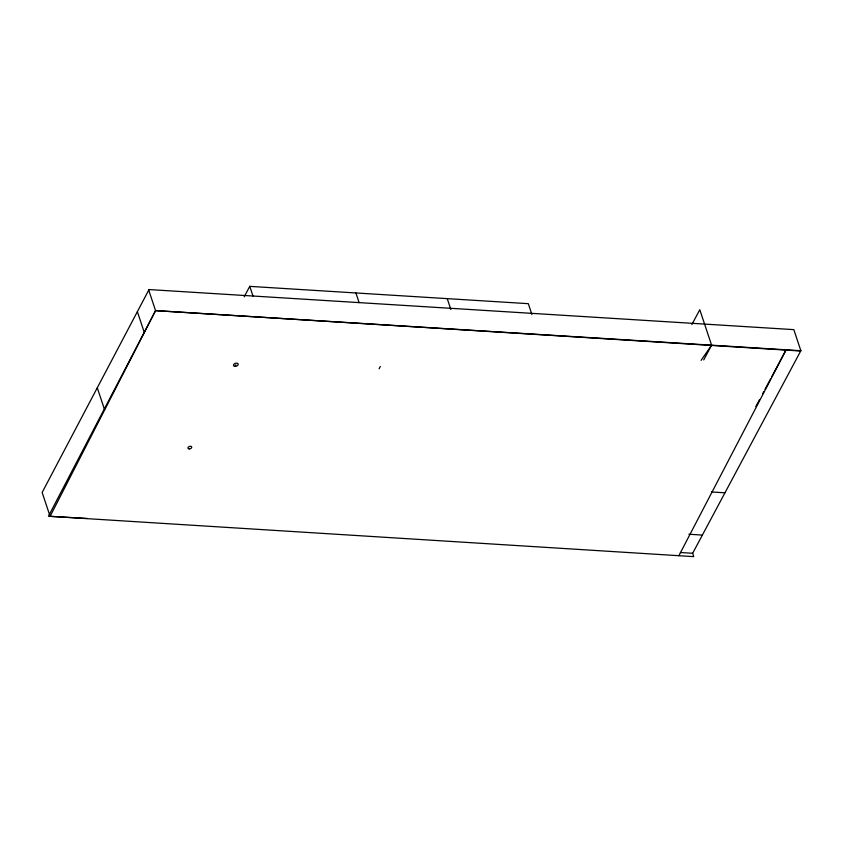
<?xml version="1.0" encoding="UTF-8"?>
<svg xmlns="http://www.w3.org/2000/svg" width="843" height="843" viewBox="0 0 843 843"><rect width="100%" height="100%" fill="white"/><g stroke="black" fill="none" stroke-linecap="round" stroke-linejoin="round"><path stroke-width="1.26" d="M87.377 518.466L50.095 516.327L155.555 310.624L148.537 289.528L793.832 329.634L800.85 350.73L692.651 553.282L693.768 556.633L48.462 516.232L155.555 310.624L800.692 351.015M678.878 555.706L785.971 350.098L771.809 376.61M148.726 290.108L42.15 492.46L50.095 516.327M244.185 296.789L249.76 286.367L528.308 303.67L531.933 314.565M379.108 368.76L380.341 366.452M691.84 324.587L699.795 309.697L711.597 345.177L703.736 359.898M755.802 406.579L759.49 399.666M762.578 393.902L763.8 391.595M765.033 389.297L770.576 378.918M234.912 366.399A2.434 1.528 -19 0 0 238.179 364.102A2.434 1.528 -19 0 0 234.428 363.776A2.434 1.528 -19 0 0 234.912 366.399L235.84 364.756M701.113 360.361L711.597 345.177M800.85 350.73L155.555 310.624M711.46 491.954L724.959 492.797M688.879 534.23L702.377 535.073M680.385 552.513L692.651 553.282M447.243 298.633L450.868 309.529M355.894 292.953L359.118 302.637M249.76 286.367L252.984 296.041M137.367 311.668L144.311 332.542M97.282 387.791L104.648 409.919M189.18 448.897A1.949 1.222 -19 0 0 191.698 447.011A1.949 1.222 -19 0 0 188.642 446.843A1.949 1.222 -19 0 0 189.18 448.897"/></g></svg>
